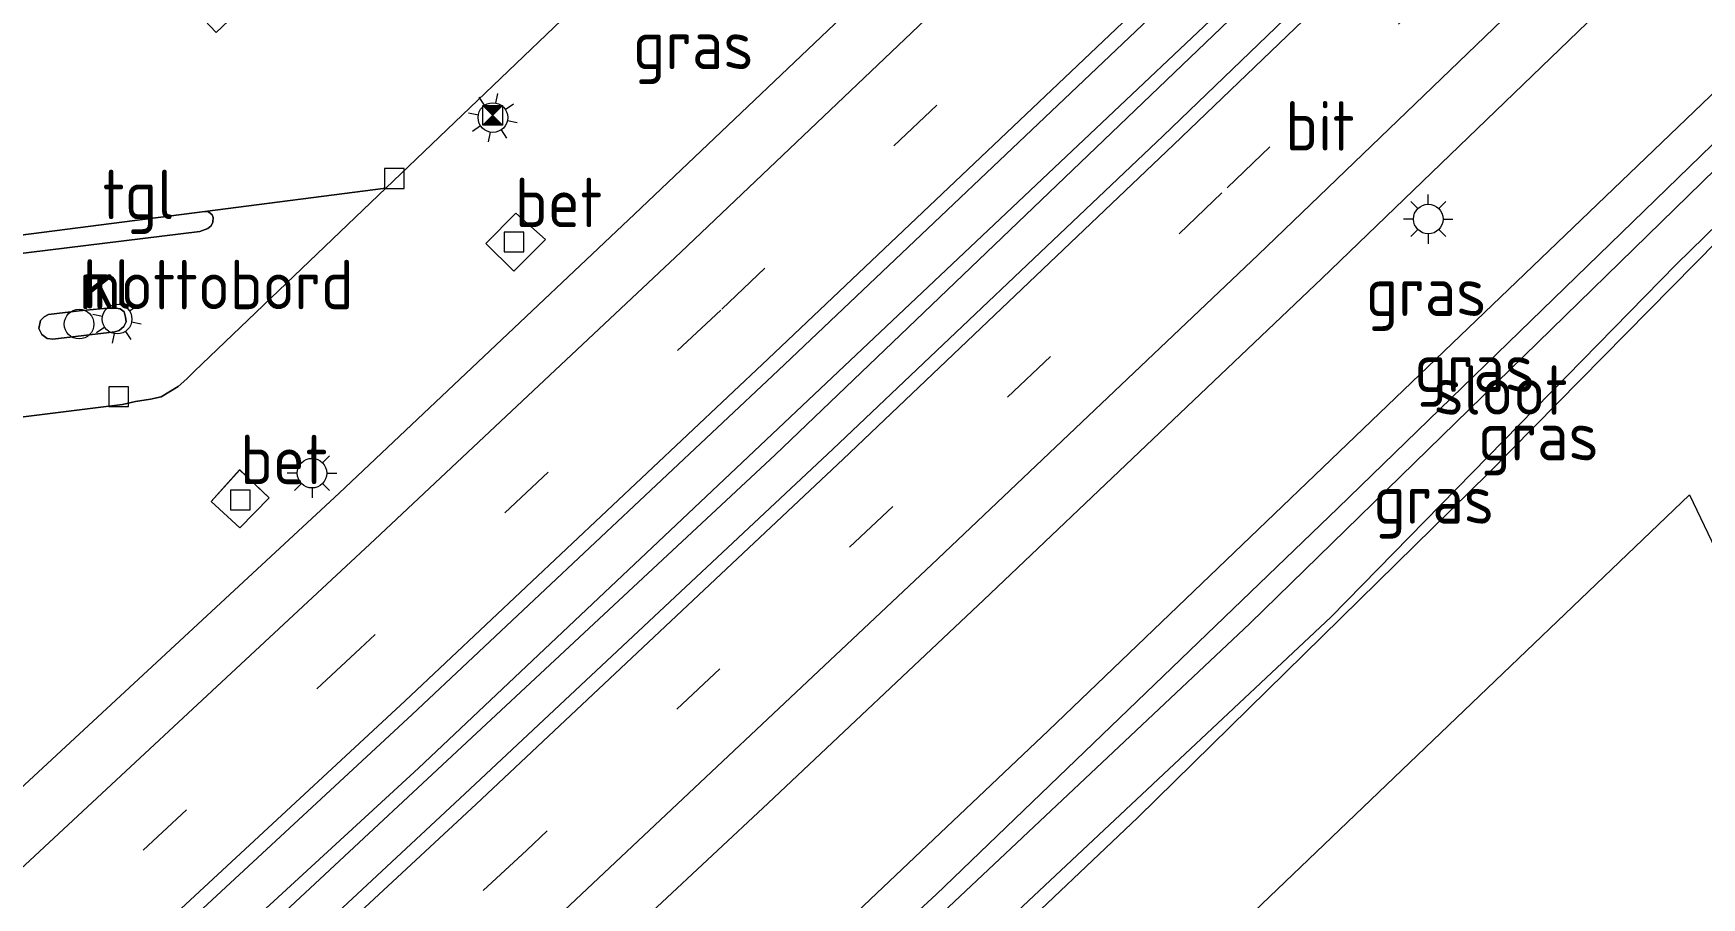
# Model space of a CAD drawing. Extents: x 253736 to 255979, y 477184 to 479215.
# Drawn here: x 255562.3 to 255646.8, y 478567.3 to 478611 of the extents above; entities that cross this region are included whole.
import ezdxf
from ezdxf.enums import TextEntityAlignment as Align

# ---------------------------------------------------------------- set-up
doc = ezdxf.new("R2010")
doc.units = 0
doc.linetypes.add('39strp', pattern=[12, 3, -9])
for name, color, linetype, lineweight in [('af-bs-rasterhekwerk', 8, 'hekwerk', 18), ('bp-b5-bomenstruiken', 8, 'Continuous', 18), ('bp-b5-grasland', 8, 'Continuous', 18), ('gr-bs-geleiderail', 8, 'geleiderail', 18), ('gw-bs-insteekwatergang', 8, 'Continuous', 18), ('mk-bs-39streep 0.15', 8, '39strp', 18), ('mk-bs-streep 0.15', 8, 'Continuous', 18), ('og-b5-water', 8, 'Continuous', 18), ('og-bs-hoogtelijn', 8, 'Continuous', 18), ('og-bs-inrichtingselement', 8, 'Continuous', 18), ('og-bs-terreinafscheiding', 8, 'Continuous', 18), ('vh-b5-verh_soort', 8, 'Continuous', 18), ('wh-bs-kolk', 8, 'Continuous', 18), ('wh-bs-waterlijn', 8, 'Continuous', 18), ('wm-bs-lichtmast', 8, 'Continuous', 18)]:
    doc.layers.add(name, color=color, linetype=linetype, lineweight=lineweight)
doc.styles.add('rtw_iso', font='isocp.shx')
doc.linetypes.add('geleiderail', pattern='A,2,-1,[175,RTW.shx,S=0.5,R=0,X=0,Y=0],-1', length=4)
doc.linetypes.add('hekwerk', pattern='A,7,-1.5,[1,RTW.shx,S=0.75,R=0,X=0,Y=0],-1.5', length=10)

# ---------------------------------------------------------------- blocks, each defined once
blk = doc.blocks.new('kolk')
blk.add_lwpolyline([(-0.5, -0.5), (0.5, -0.5), (0.5, 0.5), (-0.5, 0.5)], close=True)
blk = doc.blocks.new('camera')
h = blk.add_hatch(color=256)
h.paths.add_polyline_path([(0.5, 0.5), (-0.5, 0.5), (0, 0)])
h.paths.add_polyline_path([(0, 0), (-0.5, -0.5), (0.5, -0.5)])
for p, q in [((-0.5, 0.5), (0.5, -0.5)), ((0.5, 0.5), (-0.5, -0.5))]:
    blk.add_line(p, q)
blk.add_lwpolyline([(-0.5, 0.5), (0.5, 0.5), (0.5, -0.5), (-0.5, -0.5)], close=True)
blk = doc.blocks.new('dtb')
blk.add_circle((0, 0), 0.75)
blk = doc.blocks.new('dtbattr')
at = {"style": 'rtw_iso'}
blk.add_attdef('TAG', (0.591, 0.868), '', height=2.5, dxfattribs=at)
blk = doc.blocks.new('dtbattr-r')
at = {"style": 'rtw_iso'}
blk.add_attdef('TAG', text='', height=2.5, dxfattribs=at).set_placement((0, 0), align=Align.MIDDLE_CENTER)
blk = doc.blocks.new('RW1 Buren totaal_ACAD_1_FMEBLOCK301')
at = {"layer": 'bp-b5-grasland'}
for points in [[(-35.391, -17.535, 25.652), (-26.214, -16.382, 25.685), (-24.99, -16.23, 25.661), (-24.321, -16.081, 25.661), (-23.563, -15.959, 25.661), (-23.023, -15.84, 25.661), (-22.17, -15.318, 25.661), (-21.723, -14.928, 25.685), (-21.334, -14.546, 25.7), (-11.657, -5.268, 25.775), (3.466, 9.186, 25.82)], [(107.747, 98.121, 26.01), (96.415, 86.638, 25.98), (72.297, 62.489, 25.949), (56.348, 46.73, 25.914), (36.231, 27.121, 25.846), (18.832, 10.419, 25.841), (0.938, -6.597, 25.763), (-14.016, -20.722, 25.721), (-35.506, -40.621, 25.662)]]:
    blk.add_polyline3d(points, dxfattribs=at)
for points in [[(-6.589, -8.075, 25.553), (-5.159, -9.471, 25.532), (-3.558, -7.873, 25.556), (-5.069, -6.542, 25.592)], [(-19.038, -22.474, 25.445), (-17.562, -20.957, 25.472), (-19.05, -19.531, 25.43), (-20.492, -21.136, 25.445)]]:
    blk.add_polyline3d(points, close=True, dxfattribs=at)
blk = doc.blocks.new('lantaarnpaal')
for p, q in [((-0.884, 0.884), (-0.53, 0.53)), ((0, 0.75), (0, 1.25)), ((0.53, 0.53), (0.884, 0.884)), ((-0.75, 0), (-1.25, 0)), ((0.75, 0), (1.25, 0)), ((-0.53, -0.53), (-0.884, -0.884)), ((0, -0.75), (0, -1.25)), ((0.53, -0.53), (0.884, -0.884))]:
    blk.add_line(p, q)
blk.add_circle((0, 0), 0.75)
blk = doc.blocks.new('RW1 Buren totaal_ACAD_1_FMEBLOCK906')
at = {"layer": 'vh-b5-verh_soort'}
for points in [[(-19.874, -2.733, 25.517), (-18.76, -1.934, 25.502), (-16.725, -0.806, 25.514), (-14.731, 0.136, 25.523), (-12.473, 1.16, 25.571), (-10.225, 1.945, 25.628), (-8.192, 2.488, 25.652), (-6.705, 2.781, 25.697), (-0.464, 3.54, 25.739), (-0.481, 3.49, 25.733), (-0.567, 3.397, 25.733), (-0.681, 3.222, 25.733), (-0.701, 2.989, 25.73), (-0.626, 2.827, 25.73), (-0.49, 2.766, 25.73), (-0.332, 2.663, 25.73), (-0.13, 2.66, 25.733), (10.47, 3.955, 25.796), (10.863, 4.113, 25.799), (11.03, 4.249, 25.811), (11.122, 4.428, 25.82), (11.139, 4.671, 25.82), (11.091, 4.791, 25.82), (10.909, 4.953, 25.82), (10.716, 4.974, 25.82), (19.874, 6.156, 25.775), (10.197, -3.122, 25.7), (9.808, -3.505, 25.685), (9.361, -3.894, 25.661), (8.508, -4.416, 25.661), (7.968, -4.536, 25.661), (7.21, -4.658, 25.661), (6.541, -4.807, 25.661), (5.317, -4.958, 25.685), (-3.86, -6.111, 25.652), (-4.483, -6.156, 25.652), (-5.251, -6.146, 25.652), (-6.093, -6.001, 25.649), (-6.815, -5.731, 25.652), (-7.407, -5.455, 25.652), (-7.905, -5.225, 25.652), (-11.808, -2.758, 25.634), (-12.541, -2.329, 25.631), (-13.514, -1.909, 25.628), (-14.547, -1.684, 25.622), (-15.595, -1.539, 25.619), (-16.284, -1.523, 25.613), (-17.078, -1.659, 25.61), (-17.823, -1.887, 25.589), (-18.804, -2.262, 25.535), (-19.407, -2.531, 25.523)], [(4.352, -0.071, 25.754), (2.806, -0.254, 25.739), (2.582, -0.361, 25.736), (2.398, -0.551, 25.739), (2.306, -0.96, 25.745), (2.464, -1.262, 25.742), (2.738, -1.459, 25.742), (3.025, -1.503, 25.748), (6.161, -1.121, 25.748), (6.376, -1.066, 25.745), (6.62, -0.854, 25.745), (6.734, -0.626, 25.745), (6.701, -0.377, 25.745), (6.626, -0.106, 25.745), (6.431, 0.041, 25.751), (6.214, 0.078, 25.745), (5.777, 0.077, 25.751)]]:
    blk.add_polyline3d(points, close=True, dxfattribs=at)
blk = doc.blocks.new('RW1 Buren totaal_ACAD_1_FMEBLOCK908')
at = {"layer": 'vh-b5-verh_soort'}
for points in [[(13.508, 2.824, 25.739), (13.6, 2.635, 25.739), (13.565, 2.421, 25.739), (13.341, 2.082, 25.76), (12.62, 1.131, 25.781), (1.551, -9.365, 25.826), (-2.795, -4.752, 25.88), (-4.576, -6.53, 25.841), (-5.859, -5.332, 25.85), (-7.624, -7.018, 25.838), (-8.874, -5.775, 25.835), (-10.62, -7.457, 25.79), (-8.78, -9.466, 25.793), (-8.661, -9.64, 25.793), (-8.552, -9.822, 25.793), (-8.472, -10.282, 25.793), (-8.394, -11.383, 25.718), (-12.828, -11.966, 25.601), (-13.014, -11.932, 25.595), (-13.247, -11.832, 25.598), (-13.459, -11.58, 25.598), (-13.6, -11.288, 25.598), (-13.549, -11.01, 25.601), (-12.703, -4.292, 25.646), (4.361, 11.826, 25.778), (4.51, 11.927, 25.778), (4.714, 11.966, 25.784), (5.03, 11.752, 25.784)], [(12.21, 2.305, 25.772), (4.293, 10.457, 25.772), (-5.648, 1.032, 25.772), (2.282, -7.212, 25.772)]]:
    blk.add_polyline3d(points, close=True, dxfattribs=at)
blk = doc.blocks.new('RW1 Buren totaal_ACAD_1_FMEBLOCK911')
at = {"layer": 'vh-b5-verh_soort'}
for points in [[(35.87, 7.82, 25.82), (20.747, -6.634, 25.775), (11.589, -7.816, 25.82), (0.409, -9.25, 25.739), (-5.832, -10.009, 25.697), (-7.319, -10.301, 25.652), (-9.352, -10.844, 25.628), (-11.6, -11.629, 25.571), (-13.858, -12.654, 25.523), (-15.852, -13.595, 25.514), (-17.887, -14.724, 25.502), (-19.001, -15.522, 25.517), (-19.43, -15.735, 25.502), (-20.032, -16.22, 25.487), (-20.884, -17.004, 25.478), (-21.674, -17.809, 25.481), (-22.464, -18.617, 25.487), (-24.292, -20.66, 25.469), (-25.6, -22.239, 25.46), (-26.578, -23.531, 25.457), (-27.337, -24.796, 25.439), (-28.332, -26.627, 25.406), (-29.33, -28.849, 25.355), (-30.271, -31.715, 25.346), (-31.008, -33.476, 25.262), (-35.87, -32.116, 25.193), (-34.54, -27.535, 25.202), (-33.836, -24.658, 25.199), (-33.957, -23.175, 25.229), (-34.628, -15.059, 25.319), (-34.748, -11.873, 25.331), (-34.701, -9.761, 25.346), (-34.293, -8.206, 25.358), (-33.703, -5.724, 25.367), (-31.26, -6.221, 25.367), (-30.141, -2.002, 25.379), (-32.589, -1.25, 25.397), (-32.084, 0.84, 25.382), (-31.823, 1.855, 25.382), (-31.499, 2.48, 25.382), (-31.031, 3.026, 25.376), (-30.492, 3.621, 25.37), (-29.952, 4.101, 25.37), (-8.99, 23.757, 25.625), (-8.01, 24.702, 25.628), (-6.332, 26.3, 25.685), (-5.775, 26.829, 25.685), (-5.24, 27.285, 25.685), (-4.685, 27.697, 25.673), (-4.078, 28.057, 25.673), (-3.53, 28.371, 25.667), (-2.951, 28.59, 25.667), (-2.229, 28.711, 25.67), (-1.6, 28.719, 25.682), (5.953, 29.392, 25.814), (6.848, 29.651, 25.814), (7.212, 29.8, 25.814), (7.681, 30.087, 25.811), (8.177, 30.471, 25.808), (8.556, 30.803, 25.814), (11.499, 33.476, 25.802)], [(24.118, 13.438, 25.739), (15.64, 22.366, 25.784), (15.324, 22.579, 25.784), (15.12, 22.541, 25.778), (14.97, 22.44, 25.778), (-2.093, 6.322, 25.646), (-2.94, -0.397, 25.601), (-2.99, -0.674, 25.598), (-2.849, -0.967, 25.598), (-2.637, -1.219, 25.598), (-2.404, -1.318, 25.595), (-2.218, -1.353, 25.601), (2.216, -0.77, 25.718), (2.138, 0.331, 25.793), (2.058, 0.792, 25.793), (1.948, 0.974, 25.793), (1.83, 1.147, 25.793), (-0.01, 3.156, 25.79), (1.736, 4.838, 25.835), (2.986, 3.596, 25.838), (4.751, 5.281, 25.85), (6.034, 4.083, 25.841), (7.815, 5.862, 25.88), (12.161, 1.248, 25.826), (23.23, 11.745, 25.781), (23.951, 12.695, 25.76), (24.175, 13.035, 25.739), (24.209, 13.248, 25.739)]]:
    blk.add_polyline3d(points, close=True, dxfattribs=at)

msp = doc.modelspace()

# ---------------------------------------------------------------- linework, layer by layer
at = {"layer": 'af-bs-rasterhekwerk'}
msp.add_polyline3d([(255500.311, 478461.679, 25.284), (255505.637, 478467.245, 25.247), (255517.28, 478479.702, 25.205), (255523.232, 478485.315, 25.274), (255536.439, 478497.095, 25.391), (255559.266, 478517.229, 25.787), (255560.682, 478518.476, 25.82), (255578.482, 478534.15, 25.82), (255591.145, 478545.726, 25.817), (255604.494, 478558.29, 25.805), (255618.235, 478571.331, 25.865), (255635.982, 478588.768, 25.841), (255647.603, 478600.538, 25.673), (255652.281, 478605.263, 25.673), (255663.21, 478616.302, 25.703), (255685.701, 478638.717, 25.682), (255707.143, 478660.33, 25.736), (255728.772, 478681.911, 25.607), (255756.505, 478710.002, 25.679), (255761.73, 478715.233, 25.679)], dxfattribs=at)
at = {"layer": 'bp-b5-bomenstruiken'}
msp.add_polyline3d([(255606.381, 478471.536, 25.694), (255587.083, 478490.195, 25.67), (255569.786, 478508.826, 25.823), (255560.682, 478518.476, 25.82), (255578.482, 478534.15, 25.82), (255591.145, 478545.726, 25.817), (255604.494, 478558.29, 25.805), (255618.235, 478571.331, 25.865), (255635.982, 478588.768, 25.841), (255647.603, 478600.538, 25.673), (255652.281, 478605.263, 25.673), (255663.21, 478616.302, 25.703), (255685.701, 478638.717, 25.682), (255707.143, 478660.33, 25.736), (255728.772, 478681.911, 25.607), (255756.505, 478710.002, 25.679)], dxfattribs=at)
at = {"layer": 'bp-b5-grasland'}
for points in [[(255561.175, 478526.774, 25.181), (255584.028, 478547.603, 25.184), (255613.702, 478575.735, 25.292), (255663.572, 478623.549, 25.394), (255688.463, 478647.628, 25.571), (255710.009, 478669.821, 25.64), (255758.894, 478719.489, 25.553)], [(255758.894, 478719.489, 25.553), (255710.009, 478669.821, 25.64), (255688.463, 478647.628, 25.571), (255663.572, 478623.549, 25.394), (255613.702, 478575.735, 25.292), (255584.028, 478547.603, 25.184), (255561.175, 478526.774, 25.181)], [(255759.851, 478718.052, 24.362), (255730.9, 478688.207, 24.422), (255704.659, 478661.794, 24.257), (255681.288, 478638.492, 24.26), (255657.089, 478614.885, 24.086), (255628.359, 478586.989, 24.092), (255608.02, 478567.434, 23.966), (255585.068, 478546.274, 23.936), (255562.15, 478525.339, 23.894)], [(255728.944, 478714.544, 26.401), (255710.873, 478695.951, 26.352), (255691.542, 478676.413, 26.302), (255673.937, 478658.842, 26.263), (255656.124, 478641.266, 26.217), (255639.242, 478624.838, 26.152), (255619.511, 478605.836, 26.108), (255602.788, 478589.977, 26.062), (255584.159, 478572.524, 25.988), (255566.343, 478555.935, 25.94), (255546.277, 478537.612, 25.885)], [(255548.204, 478511.478, 23.735), (255579.358, 478539.591, 23.741), (255606.645, 478564.888, 23.741), (255623.901, 478581.154, 23.885), (255647.499, 478604.172, 23.972), (255666.251, 478622.506, 24.134), (255686.785, 478642.673, 24.335), (255707.523, 478663.257, 24.284), (255734.153, 478690.163, 24.257), (255753.119, 478709.597, 24.251)], [(255756.505, 478710.002, 25.679), (255728.772, 478681.911, 25.607), (255707.143, 478660.33, 25.736), (255685.701, 478638.717, 25.682), (255663.21, 478616.302, 25.703), (255652.281, 478605.263, 25.673), (255647.603, 478600.538, 25.673), (255635.982, 478588.768, 25.841), (255618.235, 478571.331, 25.865), (255604.494, 478558.29, 25.805), (255591.145, 478545.726, 25.817), (255578.482, 478534.15, 25.82), (255560.682, 478518.476, 25.82)], [(255549.43, 478509.107, 25.643), (255563.632, 478521.439, 25.784), (255577.453, 478534.512, 25.772), (255594.875, 478550.332, 25.58), (255612.701, 478567.107, 25.802), (255628.001, 478581.47, 25.922), (255645.511, 478599.342, 25.583), (255660.487, 478613.973, 25.631), (255673.718, 478627.386, 25.595), (255697.635, 478651.577, 25.622), (255712.577, 478666.33, 25.589), (255731.429, 478685.216, 25.577), (255754.872, 478708.959, 25.589)], [(255754.872, 478708.959, 25.589), (255731.429, 478685.216, 25.577), (255712.577, 478666.33, 25.589), (255697.635, 478651.577, 25.622), (255673.718, 478627.386, 25.595), (255660.487, 478613.973, 25.631), (255645.511, 478599.342, 25.583), (255628.001, 478581.47, 25.922), (255612.701, 478567.107, 25.802), (255594.875, 478550.332, 25.58), (255577.453, 478534.512, 25.772), (255563.632, 478521.439, 25.784), (255549.43, 478509.107, 25.643)], [(255553.989, 478530.002, 25.619), (255573.768, 478548.089, 25.7), (255593.872, 478566.787, 25.745), (255599.514, 478572.047, 25.75), (255610.44, 478582.34, 25.805), (255627.55, 478598.622, 25.832), (255647.013, 478617.384, 25.879), (255664.79, 478634.763, 25.948), (255699.461, 478669.066, 26.047), (255718.236, 478688.064, 26.092), (255734.189, 478704.368, 26.149)], [(255543.582, 478541.593, 25.924), (255563.526, 478559.905, 25.952), (255581.495, 478576.534, 26.021), (255600.015, 478593.957, 26.065), (255619.453, 478612.399, 26.096), (255637.281, 478629.581, 26.15), (255654.601, 478646.446, 26.182), (255671.977, 478663.64, 26.24), (255689.036, 478680.734, 26.279), (255706.454, 478698.315, 26.297)]]:
    msp.add_polyline3d(points, dxfattribs=at)
at = {"layer": 'gr-bs-geleiderail'}
for points in [[(255747.229, 478736.514, 27.083), (255713.217, 478701.936, 26.981), (255672.221, 478660.766, 26.879), (255626.429, 478615.991, 26.672), (255581.809, 478573.816, 26.594), (255539.52, 478534.968, 26.495), (255484.322, 478485.876, 26.309)], [(255484.75, 478485.213, 26.318), (255529.158, 478524.615, 26.486), (255565.651, 478557.814, 26.576), (255599.867, 478589.681, 26.678), (255642.261, 478630.299, 26.78), (255680.323, 478667.78, 26.9), (255720.359, 478708.078, 26.993), (255747.669, 478735.967, 27.083)]]:
    msp.add_polyline3d(points, dxfattribs=at)
at = {"layer": 'gw-bs-insteekwatergang'}
for points in [[(255758.894, 478719.489, 25.553), (255710.009, 478669.821, 25.64), (255688.463, 478647.628, 25.571), (255663.572, 478623.549, 25.394), (255613.702, 478575.735, 25.292), (255584.028, 478547.603, 25.184), (255561.175, 478526.774, 25.181), (255533.736, 478502.129, 25.091), (255519.309, 478488.764, 24.965), (255512.693, 478481.99, 24.953), (255506.059, 478475.335, 24.923), (255497.915, 478466.764, 24.887), (255497.305, 478466.165, 24.912)], [(255500.042, 478462.081, 25.182), (255512.437, 478475.221, 25.181), (255521.751, 478484.72, 25.181), (255534.346, 478496, 25.271), (255549.43, 478509.107, 25.643), (255563.632, 478521.439, 25.784), (255577.453, 478534.512, 25.772), (255594.875, 478550.332, 25.58), (255612.701, 478567.107, 25.802), (255628.001, 478581.47, 25.922), (255645.511, 478599.342, 25.583), (255660.487, 478613.973, 25.631), (255673.718, 478627.386, 25.595), (255697.635, 478651.577, 25.622), (255712.577, 478666.33, 25.589), (255731.429, 478685.216, 25.577), (255754.872, 478708.959, 25.589), (255761.463, 478715.633, 25.598)]]:
    msp.add_polyline3d(points, dxfattribs=at)
at = {"layer": 'mk-bs-39streep 0.15'}
for points in [[(255743.486, 478742.65, 26.334), (255733.764, 478732.487, 26.307), (255716.416, 478714.5, 26.262), (255703.477, 478701.334, 26.214), (255686.146, 478683.807, 26.189), (255669.011, 478666.651, 26.132), (255651.806, 478649.664, 26.095), (255634.156, 478632.487, 26.044), (255616.755, 478615.656, 26.001), (255597.113, 478597.019, 25.955), (255578.859, 478579.877, 25.915), (255560.555, 478562.873, 25.848), (255540.985, 478544.918, 25.82), (255523.589, 478529.254, 25.777), (255504.934, 478512.616, 25.725), (255485.884, 478495.851, 25.672), (255480.533, 478491.193, 25.662)], [(255750.986, 478731.376, 26.332), (255749.068, 478729.365, 26.326), (255732.026, 478711.699, 26.296), (255713.758, 478692.978, 26.232), (255694.299, 478673.273, 26.209), (255676.823, 478655.788, 26.146), (255659.168, 478638.355, 26.098), (255642.277, 478621.854, 26.039), (255622.49, 478602.955, 26.001), (255605.827, 478587.065, 25.958), (255587.285, 478569.678, 25.907), (255569.264, 478552.913, 25.837), (255549.208, 478534.592, 25.775), (255531.797, 478518.831, 25.757), (255513.59, 478502.672, 25.707), (255495.613, 478486.822, 25.647), (255487.938, 478480.141, 25.622)]]:
    msp.add_polyline3d(points, dxfattribs=at)
at = {"layer": 'mk-bs-streep 0.15'}
for points in [[(255774.802, 478780.677, 26.362), (255757.607, 478762.591, 26.29), (255739.706, 478743.815, 26.241), (255723.53, 478726.907, 26.206), (255701.785, 478704.588, 26.093), (255690.429, 478693.113, 26.128), (255666.547, 478669.155, 26.061), (255650.056, 478652.896, 26.011), (255630.35, 478633.684, 25.967), (255612.635, 478616.642, 25.945), (255595.098, 478599.952, 25.876), (255579.599, 478585.403, 25.823), (255557.994, 478565.311, 25.763), (255542.046, 478550.69, 25.714), (255520.836, 478531.514, 25.659), (255504.218, 478516.699, 25.599), (255483.646, 478498.514, 25.557), (255478.579, 478494.109, 25.542)], [(255745.445, 478739.705, 26.423), (255736.312, 478730.157, 26.385), (255719.168, 478712.334, 26.349), (255705.967, 478698.872, 26.297), (255688.618, 478681.345, 26.27), (255671.474, 478664.17, 26.222), (255654.078, 478647.022, 26.172), (255636.75, 478630.187, 26.126), (255619.099, 478613.127, 26.087), (255599.521, 478594.543, 26.047), (255581.125, 478577.228, 26.004), (255563.067, 478560.487, 25.935), (255543.167, 478542.181, 25.891), (255525.942, 478526.707, 25.863), (255507.405, 478510.133, 25.813), (255489.753, 478494.626, 25.785), (255482.484, 478488.281, 25.759)], [(255749.007, 478734.351, 26.435), (255746.749, 478731.985, 26.428), (255729.456, 478714.057, 26.394), (255711.29, 478695.439, 26.34), (255692.038, 478675.899, 26.296), (255674.378, 478658.263, 26.255), (255656.607, 478640.781, 26.204), (255639.763, 478624.328, 26.139), (255620.042, 478605.38, 26.102), (255603.318, 478589.469, 26.052), (255584.725, 478572.001, 25.988), (255566.867, 478555.433, 25.933), (255546.769, 478537.072, 25.867), (255529.397, 478521.384, 25.836), (255511.171, 478505.118, 25.793), (255493.349, 478489.435, 25.728), (255486.002, 478483.032, 25.71)], [(255752.972, 478728.39, 26.238), (255751.256, 478726.597, 26.232), (255732.459, 478707.084, 26.193), (255716.213, 478690.489, 26.146), (255697.315, 478671.33, 26.095), (255680.054, 478654.095, 26.048), (255661.548, 478635.809, 25.984), (255644.654, 478619.371, 25.947), (255624.334, 478599.815, 25.883), (255607.793, 478584.117, 25.857), (255588.628, 478566.099, 25.801), (255571.463, 478550.216, 25.764), (255550.972, 478531.452, 25.693), (255534.082, 478516.254, 25.663), (255520.153, 478503.807, 25.628), (255505.925, 478491.26, 25.592), (255505.243, 478490.622, 25.602), (255504.438, 478489.904, 25.593), (255490.267, 478476.667, 25.546)]]:
    msp.add_polyline3d(points, dxfattribs=at)
at = {"layer": 'og-b5-water'}
for points in [[(255562.15, 478525.339, 23.894), (255585.068, 478546.274, 23.936), (255608.02, 478567.434, 23.966), (255628.359, 478586.989, 24.092), (255657.089, 478614.885, 24.086), (255681.288, 478638.492, 24.26), (255704.659, 478661.794, 24.257), (255730.9, 478688.207, 24.422), (255759.851, 478718.052, 24.362)], [(255753.119, 478709.597, 24.251), (255734.153, 478690.163, 24.257), (255707.523, 478663.257, 24.284), (255686.785, 478642.673, 24.335), (255666.251, 478622.506, 24.134), (255647.499, 478604.172, 23.972), (255623.901, 478581.154, 23.885), (255606.645, 478564.888, 23.741), (255579.358, 478539.591, 23.741), (255548.204, 478511.478, 23.735)]]:
    msp.add_polyline3d(points, dxfattribs=at)
at = {"layer": 'og-bs-hoogtelijn'}
msp.add_polyline3d([(255573.336, 478517.961, 25.766), (255646.165, 478587.657, 25.85), (255666.867, 478544.398, 25.613), (255603.995, 478488.443, 25.82), (255639.051, 478454.802, 26.093), (255679.097, 478484.651, 25.79), (255691.748, 478441.077, 25.928), (255578.358, 478365.084, 25.886), (255600.405, 478332.189, 26.27), (255650.628, 478373.24, 25.919), (255697.993, 478413.669, 26.21)], dxfattribs=at)
at = {"layer": 'og-bs-terreinafscheiding'}
for points in [[(255482.91, 478487.644, 25.772), (255490.181, 478493.98, 25.795), (255507.874, 478509.505, 25.833), (255526.432, 478526.11, 25.888), (255543.582, 478541.593, 25.924), (255563.526, 478559.905, 25.952), (255581.495, 478576.534, 26.021), (255600.015, 478593.957, 26.065), (255619.453, 478612.399, 26.096), (255637.281, 478629.581, 26.15), (255654.601, 478646.446, 26.182), (255671.977, 478663.64, 26.24), (255689.036, 478680.734, 26.279), (255706.454, 478698.315, 26.297), (255719.557, 478711.716, 26.361), (255736.817, 478729.573, 26.403), (255745.891, 478739.035, 26.433)], [(255485.58, 478483.661, 25.724), (255492.78, 478489.942, 25.746), (255510.645, 478505.634, 25.794), (255528.885, 478521.905, 25.847), (255546.277, 478537.612, 25.885), (255566.343, 478555.935, 25.94), (255584.159, 478572.524, 25.988), (255602.788, 478589.977, 26.062), (255619.511, 478605.836, 26.108), (255639.242, 478624.838, 26.152), (255656.124, 478641.266, 26.217), (255673.937, 478658.842, 26.263), (255691.542, 478676.413, 26.302), (255710.873, 478695.951, 26.352), (255728.944, 478714.544, 26.401), (255746.299, 478732.617, 26.44), (255748.574, 478735.002, 26.447)], [(255754.728, 478725.751, 26.184), (255753.784, 478724.757, 26.183), (255734.189, 478704.368, 26.149), (255718.236, 478688.064, 26.092), (255699.461, 478669.066, 26.047), (255664.79, 478634.763, 25.948), (255647.013, 478617.384, 25.879), (255627.55, 478598.622, 25.832), (255610.44, 478582.34, 25.805), (255599.514, 478572.047, 25.75), (255593.872, 478566.787, 25.745), (255573.768, 478548.089, 25.7), (255553.989, 478530.002, 25.619), (255536.279, 478514.053, 25.611), (255518.439, 478498.168, 25.569), (255511.135, 478491.367, 25.536), (255500.445, 478481.352, 25.485), (255492.276, 478473.669, 25.46)], [(255672.153, 478697.983, 25.798), (255680.747, 478701.117, 25.851), (255688.975, 478704.906, 25.891), (255697.204, 478709.317, 25.969), (255704.485, 478714.131, 26.027), (255712.087, 478720.309, 26.148), (255712.324, 478719.876, 26.124), (255699.55, 478706.588, 26.01), (255688.217, 478695.106, 25.98), (255664.099, 478670.957, 25.949), (255648.151, 478655.198, 25.914), (255628.033, 478635.588, 25.846), (255610.635, 478618.887, 25.841), (255592.74, 478601.87, 25.763), (255577.786, 478587.745, 25.721), (255556.296, 478567.846, 25.662), (255540.279, 478553.154, 25.626), (255518.573, 478533.556, 25.555), (255502.258, 478519.001, 25.521), (255481.292, 478500.471, 25.459), (255476.892, 478496.626, 25.446)], [(255605.318, 478627.402, 25.793), (255602.408, 478624.579, 25.948), (255597.448, 478619.768, 25.934), (255595.268, 478617.654, 25.82), (255580.146, 478603.2, 25.775), (255570.469, 478593.922, 25.7), (255570.079, 478593.539, 25.685), (255569.632, 478593.15, 25.661), (255568.779, 478592.628, 25.661), (255568.239, 478592.508, 25.661), (255567.482, 478592.386, 25.661), (255566.813, 478592.237, 25.661), (255565.589, 478592.086, 25.685), (255556.412, 478590.933, 25.652)], [(255570.988, 478602.018, 25.82), (255580.146, 478603.2, 25.775)], [(255570.988, 478602.018, 25.82), (255559.807, 478600.584, 25.739), (255553.566, 478599.825, 25.697), (255552.08, 478599.532, 25.652), (255550.046, 478598.989, 25.628), (255547.798, 478598.204, 25.571), (255545.541, 478597.18, 25.523), (255543.547, 478596.238, 25.514), (255541.512, 478595.11, 25.502), (255540.397, 478594.311, 25.517)], [(255570.988, 478602.018, 25.82), (255571.18, 478601.997, 25.82), (255571.363, 478601.835, 25.82), (255571.411, 478601.715, 25.82), (255571.393, 478601.472, 25.82), (255571.301, 478601.293, 25.811), (255571.135, 478601.157, 25.799), (255570.742, 478600.999, 25.796), (255560.141, 478599.704, 25.733), (255559.94, 478599.707, 25.73), (255559.781, 478599.81, 25.73), (255559.646, 478599.871, 25.73), (255559.57, 478600.033, 25.73), (255559.59, 478600.266, 25.733), (255559.704, 478600.441, 25.733), (255559.79, 478600.534, 25.733), (255559.807, 478600.584, 25.739)], [(255585.213, 478600.392, 25.553), (255586.734, 478601.926, 25.592), (255588.244, 478600.594, 25.556), (255586.643, 478598.996, 25.532), (255585.213, 478600.392, 25.553)], [(255564.624, 478596.973, 25.754), (255563.078, 478596.79, 25.739), (255562.854, 478596.683, 25.736), (255562.67, 478596.493, 25.739), (255562.578, 478596.084, 25.745), (255562.736, 478595.782, 25.742), (255563.009, 478595.585, 25.742), (255563.296, 478595.541, 25.748), (255566.432, 478595.923, 25.748), (255566.647, 478595.978, 25.745), (255566.892, 478596.19, 25.745), (255567.006, 478596.418, 25.745), (255566.973, 478596.667, 25.745), (255566.898, 478596.938, 25.745), (255566.703, 478597.085, 25.751), (255566.485, 478597.122, 25.745), (255566.049, 478597.121, 25.751), (255564.624, 478596.973, 25.754)], [(255572.764, 478585.993, 25.445), (255574.24, 478587.51, 25.472), (255572.752, 478588.936, 25.43), (255571.31, 478587.332, 25.445), (255572.764, 478585.993, 25.445)]]:
    msp.add_polyline3d(points, dxfattribs=at)
at = {"layer": 'vh-b5-verh_soort'}
for points in [[(255546.277, 478537.612, 25.885), (255566.343, 478555.935, 25.94), (255584.159, 478572.524, 25.988), (255602.788, 478589.977, 26.062), (255619.511, 478605.836, 26.108), (255639.242, 478624.838, 26.152), (255656.124, 478641.266, 26.217), (255673.937, 478658.842, 26.263), (255691.542, 478676.413, 26.302), (255710.873, 478695.951, 26.352), (255728.944, 478714.544, 26.401)], [(255556.296, 478567.846, 25.662), (255577.786, 478587.745, 25.721), (255592.74, 478601.87, 25.763), (255610.635, 478618.887, 25.841), (255628.033, 478635.588, 25.846), (255648.151, 478655.198, 25.914), (255664.099, 478670.957, 25.949), (255688.217, 478695.106, 25.98), (255699.55, 478706.588, 26.01)], [(255734.189, 478704.368, 26.149), (255718.236, 478688.064, 26.092), (255699.461, 478669.066, 26.047), (255664.79, 478634.763, 25.948), (255647.013, 478617.384, 25.879), (255627.55, 478598.622, 25.832), (255610.44, 478582.34, 25.805), (255599.514, 478572.047, 25.75), (255593.872, 478566.787, 25.745), (255573.768, 478548.089, 25.7), (255553.989, 478530.002, 25.619)], [(255706.454, 478698.315, 26.297), (255689.036, 478680.734, 26.279), (255671.977, 478663.64, 26.24), (255654.601, 478646.446, 26.182), (255637.281, 478629.581, 26.15), (255619.453, 478612.399, 26.096), (255600.015, 478593.957, 26.065), (255581.495, 478576.534, 26.021), (255563.526, 478559.905, 25.952), (255543.582, 478541.593, 25.924)]]:
    msp.add_polyline3d(points, dxfattribs=at)
for points in [[(255559.807, 478600.584, 25.739), (255570.988, 478602.018, 25.82), (255571.18, 478601.997, 25.82), (255571.363, 478601.835, 25.82), (255571.411, 478601.715, 25.82), (255571.393, 478601.472, 25.82), (255571.301, 478601.293, 25.811), (255571.135, 478601.157, 25.799), (255570.742, 478600.999, 25.796), (255560.141, 478599.704, 25.733), (255559.94, 478599.707, 25.73), (255559.781, 478599.81, 25.73), (255559.646, 478599.871, 25.73), (255559.57, 478600.033, 25.73), (255559.59, 478600.266, 25.733), (255559.704, 478600.441, 25.733), (255559.79, 478600.534, 25.733)], [(255585.213, 478600.392, 25.553), (255586.734, 478601.926, 25.592), (255588.244, 478600.594, 25.556), (255586.643, 478598.996, 25.532)], [(255564.624, 478596.973, 25.754), (255566.049, 478597.121, 25.751), (255566.485, 478597.122, 25.745), (255566.703, 478597.085, 25.751), (255566.898, 478596.938, 25.745), (255566.973, 478596.667, 25.745), (255567.006, 478596.418, 25.745), (255566.892, 478596.19, 25.745), (255566.647, 478595.978, 25.745), (255566.432, 478595.923, 25.748), (255563.296, 478595.541, 25.748), (255563.009, 478595.585, 25.742), (255562.736, 478595.782, 25.742), (255562.578, 478596.084, 25.745), (255562.67, 478596.493, 25.739), (255562.854, 478596.683, 25.736), (255563.078, 478596.79, 25.739)], [(255572.764, 478585.993, 25.445), (255571.31, 478587.332, 25.445), (255572.752, 478588.936, 25.43), (255574.24, 478587.51, 25.472)]]:
    msp.add_polyline3d(points, close=True, dxfattribs=at)
at = {"layer": 'wh-bs-waterlijn'}
for points in [[(255759.851, 478718.052, 24.362), (255730.9, 478688.207, 24.422), (255704.659, 478661.794, 24.257), (255681.288, 478638.492, 24.26), (255657.089, 478614.885, 24.086), (255628.359, 478586.989, 24.092), (255608.02, 478567.434, 23.966), (255585.068, 478546.274, 23.936), (255562.15, 478525.339, 23.894), (255537.661, 478502.965, 23.822), (255524.737, 478491.304, 23.738), (255513.497, 478480.64, 23.699), (255498.228, 478464.788, 23.715)], [(255498.841, 478463.874, 23.736), (255506.702, 478472.375, 23.735), (255515.712, 478481.579, 23.735), (255523.052, 478488.757, 23.735), (255534.219, 478498.725, 23.735), (255548.204, 478511.478, 23.735), (255579.358, 478539.591, 23.741), (255606.645, 478564.888, 23.741), (255623.901, 478581.154, 23.885), (255647.499, 478604.172, 23.972), (255666.251, 478622.506, 24.134), (255686.785, 478642.673, 24.335), (255707.523, 478663.257, 24.284), (255734.153, 478690.163, 24.257), (255753.119, 478709.597, 24.251), (255760.595, 478716.935, 24.251)]]:
    msp.add_polyline3d(points, dxfattribs=at)

# ---------------------------------------------------------------- block references
at = {"layer": 'bp-b5-grasland'}
msp.add_blockref('RW1 Buren totaal_ACAD_1_FMEBLOCK301', (255591.8025, 478608.4675), dxfattribs=at)
ref = msp.add_blockref('dtbattr-r', (255592.664062, 478608.46875, 25.52783), dxfattribs=at)
ref.add_attrib('TAG', 'gras', dxfattribs={"layer": '0', "height": 2.5, "style": 'rtw_iso'}).set_placement((255592.664062, 478608.46875, 25.52783), align=Align.BOTTOM_LEFT)
ref = msp.add_blockref('dtbattr-r', (255629.773438, 478595.96875, 25.552906), dxfattribs=at)
ref.add_attrib('TAG', 'gras', dxfattribs={"layer": '0', "height": 2.5, "style": 'rtw_iso'}).set_placement((255629.773438, 478595.96875, 25.552906), align=Align.BOTTOM_LEFT)
ref = msp.add_blockref('dtbattr-r', (255632.234375, 478592.125, 24.598407), dxfattribs=at)
ref.add_attrib('TAG', 'gras', dxfattribs={"layer": '0', "height": 2.5, "style": 'rtw_iso'}).set_placement((255632.234375, 478592.125, 24.598407), align=Align.BOTTOM_LEFT)
ref = msp.add_blockref('dtbattr-r', (255635.460938, 478588.65625, 25.599205), dxfattribs=at)
ref.add_attrib('TAG', 'gras', dxfattribs={"layer": '0', "height": 2.5, "style": 'rtw_iso'}).set_placement((255635.460938, 478588.65625, 25.599205), align=Align.BOTTOM_LEFT)
ref = msp.add_blockref('dtbattr-r', (255630.15625, 478585.453125, 24.827486), dxfattribs=at)
ref.add_attrib('TAG', 'gras', dxfattribs={"layer": '0', "height": 2.5, "style": 'rtw_iso'}).set_placement((255630.15625, 478585.453125, 24.827486), align=Align.BOTTOM_LEFT)
at = {"layer": 'og-b5-water'}
ref = msp.add_blockref('dtbattr-r', (255633.203125, 478590.96875, 23.992067), dxfattribs=at)
ref.add_attrib('TAG', 'sloot', dxfattribs={"layer": '0', "height": 2.5, "style": 'rtw_iso'}).set_placement((255633.203125, 478590.96875, 23.992067), align=Align.BOTTOM_LEFT)
at = {"layer": 'og-bs-inrichtingselement'}
for name, p in [('camera', (255585.562, 478606.877, 25.85)), ('dtb', (255564.619, 478596.308, 25.838))]:
    msp.add_blockref(name, p, dxfattribs=at)
ref = msp.add_blockref('dtbattr', (255564.619, 478596.308, 25.838), dxfattribs=at)
ref.add_attrib('TAG', 'mottobord', dxfattribs={"layer": '0', "height": 2.5, "style": 'rtw_iso'}).set_placement((255564.619, 478596.308, 25.838), align=Align.BOTTOM_LEFT)
at = {"layer": 'vh-b5-verh_soort'}
for name, p in [('RW1 Buren totaal_ACAD_1_FMEBLOCK911', (255559.3985, 478609.8335)), ('RW1 Buren totaal_ACAD_1_FMEBLOCK908', (255570.0085, 478620.447)), ('RW1 Buren totaal_ACAD_1_FMEBLOCK906', (255560.2715, 478597.044))]:
    msp.add_blockref(name, p, dxfattribs=at)
ref = msp.add_blockref('dtbattr-r', (255625.703125, 478604.34375, 25.960214), dxfattribs=at)
ref.add_attrib('TAG', 'bit', dxfattribs={"layer": '0', "height": 2.5, "style": 'rtw_iso'}).set_placement((255625.703125, 478604.34375, 25.960214), align=Align.BOTTOM_LEFT)
ref = msp.add_blockref('dtbattr-r', (255565.789062, 478600.875, 25.768667), dxfattribs=at)
ref.add_attrib('TAG', 'tgl', dxfattribs={"layer": '0', "height": 2.5, "style": 'rtw_iso'}).set_placement((255565.789062, 478600.875, 25.768667), align=Align.BOTTOM_LEFT)
ref = msp.add_blockref('dtbattr-r', (255586.695312, 478600.46875, 25.5572), dxfattribs=at)
ref.add_attrib('TAG', 'bet', dxfattribs={"layer": '0', "height": 2.5, "style": 'rtw_iso'}).set_placement((255586.695312, 478600.46875, 25.5572), align=Align.BOTTOM_LEFT)
ref = msp.add_blockref('dtbattr-r', (255564.804688, 478596.34375, 25.7455), dxfattribs=at)
ref.add_attrib('TAG', 'kl', dxfattribs={"layer": '0', "height": 2.5, "style": 'rtw_iso'}).set_placement((255564.804688, 478596.34375, 25.7455), align=Align.BOTTOM_LEFT)
ref = msp.add_blockref('dtbattr-r', (255572.78125, 478587.453125, 25.4474), dxfattribs=at)
ref.add_attrib('TAG', 'bet', dxfattribs={"layer": '0', "height": 2.5, "style": 'rtw_iso'}).set_placement((255572.78125, 478587.453125, 25.4474), align=Align.BOTTOM_LEFT)
at = {"layer": 'wh-bs-kolk'}
for p in [(255580.582, 478603.683, 25.769), (255586.638, 478600.463, 25.427), (255566.623, 478592.638, 25.694), (255572.791, 478587.402, 25.337)]:
    msp.add_blockref('kolk', p, dxfattribs=at)
at = {"layer": 'wm-bs-lichtmast', "rotation": 33.8}
for p in [(255585.574, 478606.765, 25.829), (255566.546, 478596.563, 25.829)]:
    msp.add_blockref('lantaarnpaal', p, dxfattribs=at)
at = {"layer": 'wm-bs-lichtmast'}
for p in [(255632.941, 478601.629, 25.752), (255576.415, 478588.761, 25.564)]:
    msp.add_blockref('lantaarnpaal', p, dxfattribs=at)

doc.saveas('drawing.dxf')
